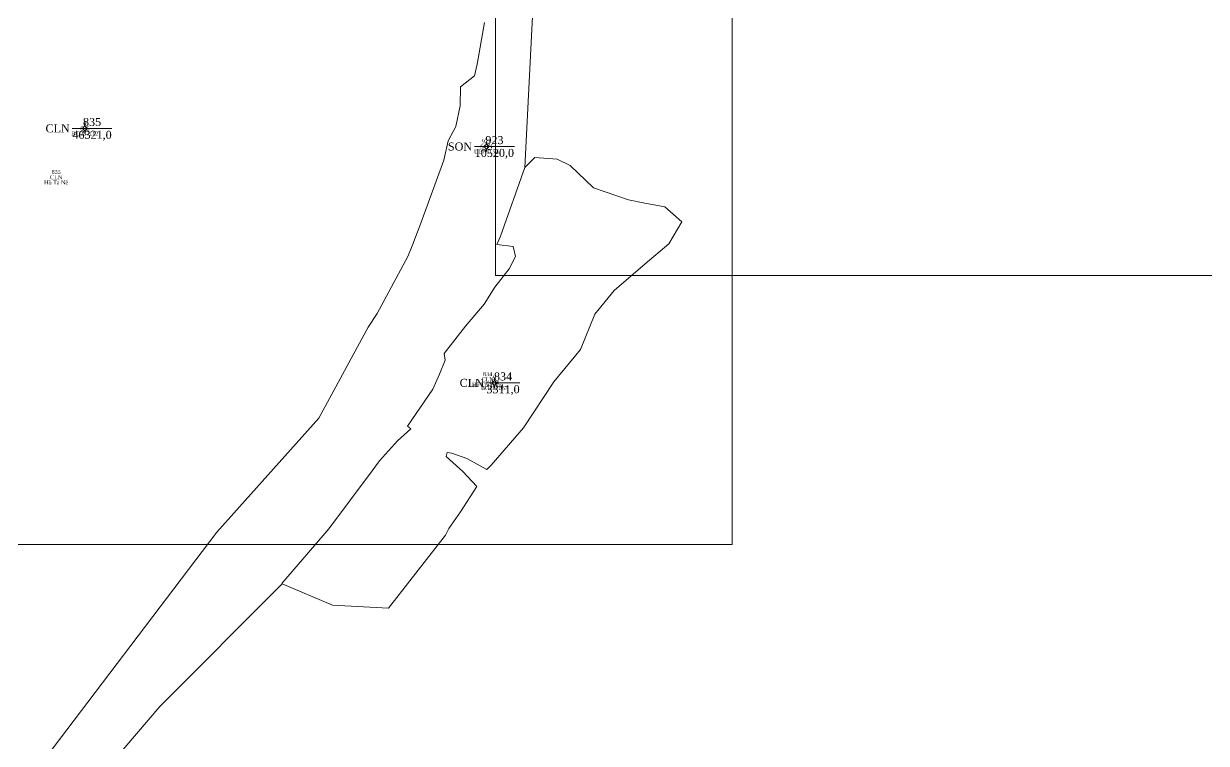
# Model space of a CAD drawing. Header units: metres. Extents: x 542180 to 550635, y 1840441 to 1846931.
# Drawn here: x 546319.3 to 546615, y 1841962.8 to 1842142.7 of the extents above; entities that cross this region are included whole.
import ezdxf
from ezdxf.enums import TextEntityAlignment as Align

# ---------------------------------------------------------------- set-up
doc = ezdxf.new("R2010")
doc.units = ezdxf.units.M
doc.header["$MEASUREMENT"] = 0
for name, color, linetype, lineweight in [('Level 10', 7, 'Continuous', 0), ('Level 11', 7, 'Continuous', 0), ('Level 13', 7, 'Continuous', 0), ('Level 15', 7, 'Continuous', 0), ('Level 19', 7, 'Continuous', 0), ('Level 2', 7, 'Continuous', 0), ('Level 4', 7, 'Continuous', 0), ('Level 62', 7, 'Continuous', 0)]:
    doc.layers.add(name, color=color, linetype=linetype, lineweight=lineweight)
doc.styles.add('Style-Times New Roman', font='times.ttf')

# ---------------------------------------------------------------- blocks, each defined once
blk = doc.blocks.new('CENTRD')
at = {"layer": 'Level 11', "linetype": 'Continuous', "lineweight": 0}
h = blk.add_hatch(color=1, dxfattribs=at)
edge = h.paths.add_edge_path()
edge.add_arc((0, 0), 1.5, 0, 360)
at = {"layer": 'Level 11', "color": 1, "linetype": 'Continuous', "lineweight": 0}
for p, q in [((-6.25, 0), (-12.5, 0)), ((0, 6.25), (-6.25, 0)), ((-6.25, 0), (0, -6.25)), ((0, 12.5), (0, 6.25)), ((6.25, 0), (0, 6.25)), ((0, -6.25), (6.25, 0)), ((12.5, 0), (6.25, 0)), ((0, -6.25), (0, -12.5))]:
    blk.add_line(p, q, dxfattribs=at)
blk = doc.blocks.new('N_THUA_106')
at = {"layer": 'Level 13', "color": 1, "linetype": 'Continuous', "lineweight": 0}
blk.add_line((-2.044529, 0), (6.365471, 0), dxfattribs=at)
at = {"layer": 'Level 13', "color": 5, "linetype": 'Continuous', "lineweight": 0, "style": 'Style-Times New Roman'}
blk.add_text('834', height=2, dxfattribs=at).set_placement((2.160471, 1.6), align=Align.MIDDLE_CENTER)
at = {"layer": 'Level 2', "color": 3, "linetype": 'Continuous', "lineweight": 0, "style": 'Style-Times New Roman'}
blk.add_text('CLN', height=2, dxfattribs=at).set_placement((-2.644529, 0), align=Align.MIDDLE_RIGHT)
at = {"layer": 'Level 4', "color": 1, "linetype": 'Continuous', "lineweight": 0, "style": 'Style-Times New Roman'}
blk.add_text('3311,0', height=2, dxfattribs=at).set_placement((2.160471, -1.6), align=Align.MIDDLE_CENTER)
blk = doc.blocks.new('N_THUA_107')
at = {"layer": 'Level 13', "color": 1, "linetype": 'Continuous', "lineweight": 0}
blk.add_line((-3.205471, 0), (6.756529, 0), dxfattribs=at)
at = {"layer": 'Level 13', "color": 5, "linetype": 'Continuous', "lineweight": 0, "style": 'Style-Times New Roman'}
blk.add_text('835', height=2, dxfattribs=at).set_placement((1.775529, 1.6), align=Align.MIDDLE_CENTER)
at = {"layer": 'Level 2', "color": 3, "linetype": 'Continuous', "lineweight": 0, "style": 'Style-Times New Roman'}
blk.add_text('CLN', height=2, dxfattribs=at).set_placement((-3.805471, 0), align=Align.MIDDLE_RIGHT)
at = {"layer": 'Level 4', "color": 1, "linetype": 'Continuous', "lineweight": 0, "style": 'Style-Times New Roman'}
blk.add_text('46321,0', height=2, dxfattribs=at).set_placement((1.775529, -1.6), align=Align.MIDDLE_CENTER)
blk = doc.blocks.new('N_THUA_112')
at = {"layer": 'Level 13', "color": 1, "linetype": 'Continuous', "lineweight": 0}
blk.add_line((-2.978029, 0), (6.983971, 0), dxfattribs=at)
at = {"layer": 'Level 13', "color": 5, "linetype": 'Continuous', "lineweight": 0, "style": 'Style-Times New Roman'}
blk.add_text('923', height=2, dxfattribs=at).set_placement((2.002971, 1.6), align=Align.MIDDLE_CENTER)
at = {"layer": 'Level 2', "color": 3, "linetype": 'Continuous', "lineweight": 0, "style": 'Style-Times New Roman'}
blk.add_text('SON', height=2, dxfattribs=at).set_placement((-3.578029, 0), align=Align.MIDDLE_RIGHT)
at = {"layer": 'Level 4', "color": 1, "linetype": 'Continuous', "lineweight": 0, "style": 'Style-Times New Roman'}
blk.add_text('10520,0', height=2, dxfattribs=at).set_placement((2.002971, -1.6), align=Align.MIDDLE_CENTER)

msp = doc.modelspace()

# ---------------------------------------------------------------- linework, layer by layer
at = {"layer": 'Level 10', "color": 7, "lineweight": 0}
msp.add_line((546444.62, 1842106.74), (546446.67, 1842147.8), dxfattribs=at)
at = {"layer": 'Level 10', "color": 7, "lineweight": 0, "flags": 128}
for points in [[(546321.2186, 1841954.467), (546367.65, 1842015.6), (546393.12, 1842044.09), (546405.46, 1842066.83), (546407.68, 1842070.27), (546415.34, 1842084.54), (546416.63, 1842087.63), (546418.63, 1842092.83), (546424.39, 1842108.59), (546425.46, 1842113.45), (546427.34, 1842116.99), (546428.43, 1842122.13), (546428.52, 1842126.95), (546432, 1842129.69), (546432.69, 1842132.56), (546434.5021, 1842142.9936)], [(546383.94, 1842002.75), (546396.54, 1841997.37), (546410.52, 1841996.62), (546424.82, 1842014.87), (546425.65, 1842016.52), (546428.54, 1842020.7), (546432.62, 1842027.07), (546429.16, 1842030.82), (546424.95, 1842034.53), (546425.18, 1842035.57), (546426.33, 1842035.39), (546430.12, 1842034), (546435.14, 1842031.3), (546436.23, 1842032.34), (546444.25, 1842041.7), (546451.86, 1842053.19), (546458.53, 1842061.24), (546462.08, 1842070.13), (546466.92, 1842076.01), (546474.67, 1842082.71), (546480.58, 1842087.67), (546483.89, 1842093.16), (546479.61, 1842096.96), (546474.61, 1842097.84), (546470.55, 1842098.71), (546461.81, 1842101.7), (546455.94, 1842107.24), (546452.68, 1842108.84), (546447.14, 1842109.26), (546444.62, 1842106.74)], [(546383.94, 1842002.75), (546383.8595, 1842002.801), (546395.64, 1842016.43), (546406.44, 1842030.94), (546408.28, 1842033.44), (546412.8, 1842038.45), (546416.09, 1842041.42), (546415.32, 1842042.15), (546421.66, 1842051.37), (546423.25, 1842055.12), (546424.67, 1842058.63), (546424.45, 1842060.31), (546429.77, 1842067.08), (546434.45, 1842072.62), (546437.12, 1842076.81), (546440.72, 1842081.45), (546442.27, 1842084.54), (546441.74, 1842087), (546437.61, 1842087.48), (546438.51, 1842089.6), (546444.62, 1842106.74)], [(546289.3, 1841933.4), (546292.42, 1841933.61), (546295.78, 1841934.41), (546306.23, 1841937.41), (546325.97, 1841944.08), (546333.51, 1841948.73), (546353.36, 1841972.06), (546383.94, 1842002.75)]]:
    msp.add_lwpolyline(points, dxfattribs=at)
at = {"layer": 'Level 62', "color": 7, "linetype": 'Continuous', "lineweight": 0}
for q in [(546496.4794, 1842318.6737), (547027.5443, 1842079.729)]:
    msp.add_line((546496.4794, 1842079.729), q, dxfattribs=at)
at = {"layer": 'Level 62', "color": 7, "linetype": 'Continuous', "lineweight": 0, "flags": 128}
for points in [[(545918.9794, 1842558.0252), (545918.9794, 1842012.5369), (546496.4794, 1842012.5369), (546496.4794, 1842079.729)], [(546437.2922, 1842314.6656), (546437.2922, 1842079.729), (546496.4794, 1842079.729)]]:
    msp.add_lwpolyline(points, dxfattribs=at)

# ---------------------------------------------------------------- block references
at = {"layer": 'Level 11', "color": 1, "linetype": 'Continuous', "lineweight": 0, "xscale": 0.1, "yscale": 0.1, "zscale": 0.1}
for p in [(546334.67, 1842116.53), (546435.01, 1842112), (546437.01, 1842052.94)]:
    msp.add_blockref('CENTRD', p, dxfattribs=at)
at = {"layer": 'Level 2', "color": 3, "linetype": 'Continuous', "lineweight": 0}
for name, p in [('N_THUA_107', (546334.67, 1842116.53)), ('N_THUA_112', (546435.01, 1842112)), ('N_THUA_106', (546437.01, 1842052.94))]:
    msp.add_blockref(name, p, dxfattribs=at)

# ---------------------------------------------------------------- texts
at = {"layer": 'Level 15', "color": 1, "linetype": 'Continuous', "lineweight": 0, "char_height": 1, "attachment_point": 5, "line_spacing_factor": 0.790495, "style": 'Style-Times New Roman'}
for s, insert in [('923\\PSON\\PUBND xã', (546435.012364, 1842112.005)), ('835\\PCLN\\PHồ Ta Nề', (546327.477253, 1842104.320643)), ('834\\PCLN\\PHồ Thị Giúp', (546435.316169, 1842053.640723))]:
    msp.add_mtext(s, dxfattribs=dict(at, insert=insert))
at = {"layer": 'Level 19', "color": 2, "linetype": 'Continuous', "lineweight": 0, "char_height": 1, "attachment_point": 5, "line_spacing_factor": 0.790495, "style": 'Style-Times New Roman'}
for s, insert in [('9\\P835\\PBG287112', (546334.67, 1842116.53)), ('9\\P834\\PBG287067', (546437.01, 1842052.94))]:
    msp.add_mtext(s, dxfattribs=dict(at, insert=insert))

doc.saveas('drawing.dxf')
